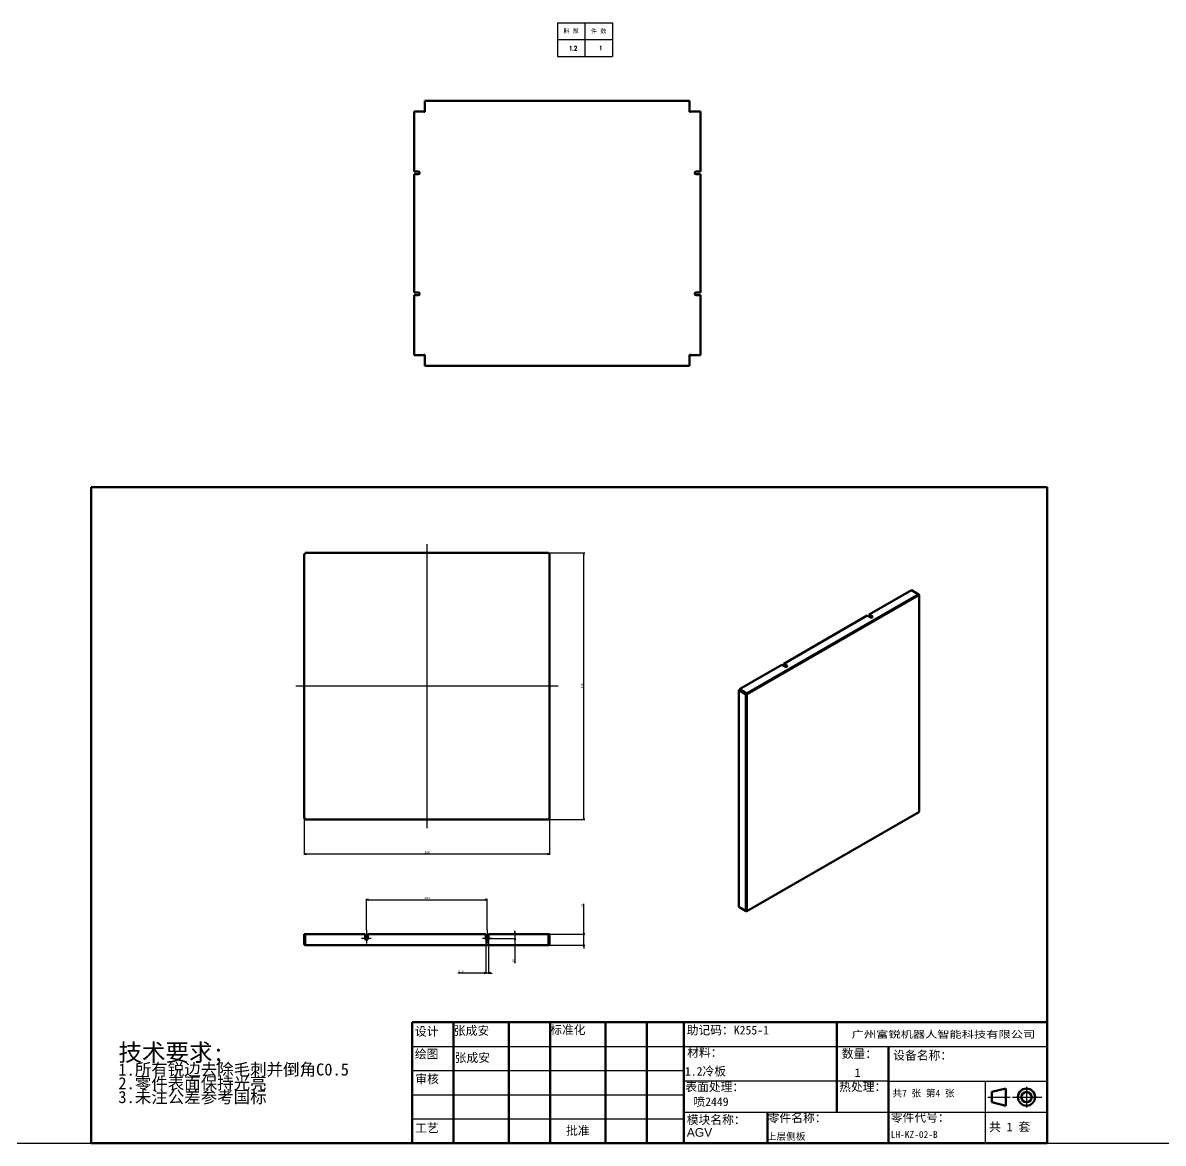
# Model space of a CAD drawing. Header units: millimetres. Extents: x 2989 to 98346, y -14444 to 9701.
# Drawn here: x 10719 to 13363, y 6378 to 8974 of the extents above; entities that cross this region are included whole.
import ezdxf
from ezdxf.enums import TextEntityAlignment as Align

# ---------------------------------------------------------------- set-up
doc = ezdxf.new("R2010")
doc.units = ezdxf.units.MM
doc.linetypes.add('CHAIN', pattern=[0.3543, 0.2362, -0.0295, 0.0591, -0.0295])
for name, color, linetype, lineweight, true_color in [('中心标记 (ISO)', 1, 'Continuous', 25, 0xff0000), ('中心线 (ISO)', 1, 'Continuous', 25, 0xff0000), ('尺寸 (ISO)', 5, 'Continuous', 25, 0x0000ff)]:
    doc.layers.add(name, color=color, linetype=linetype, lineweight=lineweight, true_color=true_color)
for name, color, linetype, lineweight in [('可见 (ISO)', 7, 'Continuous', 50), ('可见窄的 (ISO)', 7, 'Continuous', 35), ('图框 (ISO)', 7, 'Continuous', 70), ('标题 (ISO)', 7, 'Continuous', 50), ('符号 (ISO)', 7, 'Continuous', 25)]:
    doc.layers.add(name, color=color, linetype=linetype, lineweight=lineweight)
doc.styles.add('DIM', font='txt.shx', dxfattribs={"width": 0.8, "bigfont": 'bigfont.shx'})
doc.styles.get("Standard").update_dxf_attribs({"font": 'arial.ttf'})
doc.styles.add('文本样式126', font='simfang.ttf', dxfattribs={"width": 1.3})
doc.styles.add('文本样式19', font='tahoma.ttf')
doc.styles.add('文本样式91', font='simfang.ttf')
doc.styles.add('注释文本 (ISO)', font='simfang.ttf')
doc.dimstyles.new('默认 (GB)', dxfattribs={"dimscale": 2, "dimtxt": 2.5, "dimasz": 2, "dimexe": 1, "dimexo": 0, "dimgap": 0.75, "dimtad": 1, "dimtoh": 1, "dimrnd": 1e-08, "dimdsep": 46, "dimtxsty": '注释文本 (ISO)', "dimblk": 'Filled-2', "dimcen": 0.09, "dimdle": 10, "dimclrd": 256, "dimclre": 256, "dimclrt": 256, "dimaunit": 1, "dimadec": 3, "dimazin": 2, "dimtfac": 0.52, "dimtmove": 0, "dimatfit": 3, "dimldrblk": 'Filled-1', "dimfxl": 0, "dimtolj": 1, "dimlwd": -1, "dimlwe": -1, "dimarcsym": 0})

# ---------------------------------------------------------------- blocks, each defined once
blk = doc.blocks.new('图框 A3-A4')
at = {"layer": '图框 (ISO)'}
for p, q in [((287, 200), (10, 200)), ((10, 200), (10, 10)), ((287, 10), (287, 200)), ((10, 10), (287, 10))]:
    blk.add_line(p, q, dxfattribs=at)
blk = doc.blocks.new('标题栏 GB1')
at = {"layer": '标题 (ISO)'}
for p, q in [((194.57, 65.23), (194.57, 72.23)), ((194.57, 72.23), (378.57, 72.23)), ((206.57, 65.23), (206.57, 72.23)), ((222.57, 65.23), (222.57, 72.23)), ((234.57, 65.23), (234.57, 72.23)), ((250.57, 65.23), (250.57, 72.23)), ((262.57, 65.23), (262.57, 72.23)), ((273.31, 65.23), (273.31, 72.23)), ((317.57, 65.23), (317.57, 72.23)), ((378.57, 72.23), (378.57, 65.23)), ((194.57, 37.23), (194.57, 65.23)), ((206.57, 37.23), (206.57, 65.23)), ((222.57, 44.23), (222.57, 65.23)), ((234.57, 37.23), (234.57, 65.23)), ((250.57, 37.23), (250.57, 65.23)), ((262.57, 37.23), (262.57, 65.23)), ((273.31, 65.23), (273.31, 37.23)), ((317.57, 55.23), (317.57, 65.23)), ((378.57, 65.23), (378.57, 37.23)), ((317.57, 55.23), (317.57, 46.23)), ((366.57, 53.06), (362.57, 52.06)), ((366.57, 48.06), (366.57, 53.06)), ((362.57, 52.06), (362.57, 49.06)), ((362.57, 49.06), (366.57, 48.06)), ((222.57, 44.23), (222.57, 37.23)), ((297.57, 46.23), (297.57, 37.23)), ((378.57, 37.23), (194.57, 37.23))]:
    blk.add_line(p, q, dxfattribs=at)
at = {"layer": '标题 (ISO)', "lineweight": 25}
for p, q in [((194.57, 65.23), (273.31, 65.23)), ((273.31, 65.23), (378.57, 65.23)), ((194.57, 58.23), (273.31, 58.23)), ((332.57, 55.23), (273.31, 55.23)), ((332.57, 55.23), (378.57, 55.23)), ((360.57, 55.23), (360.57, 46.23)), ((372.58, 53.56), (372.58, 47.56)), ((194.57, 51.23), (273.31, 51.23)), ((361.32, 50.56), (367.88, 50.56)), ((368.55, 50.56), (370.07, 50.56)), ((370.07, 50.56), (376.97, 50.56)), ((194.57, 44.23), (273.31, 44.23)), ((273.31, 46.23), (378.57, 46.23)), ((360.57, 46.23), (360.57, 37.23))]:
    blk.add_line(p, q, dxfattribs=at)
at = {"layer": '标题 (ISO)', "lineweight": 50}
blk.add_line((332.57, 65.23), (332.57, 37.23), dxfattribs=at)
at = {"layer": '标题 (ISO)'}
for radius in [2.5, 1.5]:
    blk.add_circle((372.57, 50.56), radius, dxfattribs=at)
at = {"layer": '标题 (ISO)', "style": '文本样式126', "width": 1.3}
blk.add_text('广州富锐机器人智能科技有限公司', height=2, dxfattribs=at).set_placement((348.5, 68.73), align=Align.MIDDLE_CENTER)
at = {"layer": '标题 (ISO)', "char_height": 2.5, "style": '注释文本 (ISO)'}
for s, insert, attachment_point in [('\\f仿宋|b0|i0;设计', (195.38, 70.83), 1), ('张成安', (206.66, 71.05), 1), ('\\f仿宋|b0|i0;标准化', (234.57, 71.28), 1), ('助记码：K255-1', (274.11, 71.21), 1), ('\\f仿宋|b0|i0;绘图', (195.35, 64.28), 1), ('张成安', (206.92, 63.22), 1), ('\\f仿宋|b0|i0;材料：', (274.24, 64.72), 1), ('\\f仿宋|b0|i0;数量：', (319.04, 64.37), 1), ('\\f仿宋|b0|i0;审核', (195.48, 57.07), 1), ('\\f仿宋|b0|i0;热处理：', (318.29, 54.82), 1), ('\\f仿宋|b0|i0;零件名称：', (297.57, 45.8), 1), ('\\f仿宋|b0|i0;零件代号：', (333.25, 45.9), 1), ('\\f仿宋|b0|i0;批准', (242.57, 40.73), 5)]:
    blk.add_mtext(s, dxfattribs=dict(at, insert=insert, attachment_point=attachment_point))
at = {"layer": '标题 (ISO)', "char_height": 2.5, "attachment_point": 1, "style": '注释文本 (ISO)'}
for s, insert, line_spacing_factor in [('设备名称：\\P', (333.96, 63.91), 0.856364), ('模块名称：\\P\\fArial|b0|i0;\\H2.5000;AGV', (274.14, 45.23), 0.872369)]:
    blk.add_mtext(s, dxfattribs=dict(at, insert=insert, line_spacing_factor=line_spacing_factor))
at = {"layer": '标题 (ISO)', "attachment_point": 1, "style": '注释文本 (ISO)'}
for s, insert, char_height, width in [('\\f仿宋|b0|i0;表面处理：', (273.7, 54.78), 2.5, 18.7135), ('\\f仿宋|b0|i0;\\H2.0000;共7 张 第4 张', (333.72, 52.69), 2, 27.2374), ('\\f仿宋|b0|i0;工艺', (195.45, 42.85), 2.5, 7.4854), ('  共 1 套', (358.32, 43.18), 2.5, 17.7919)]:
    blk.add_mtext(s, dxfattribs=dict(at, insert=insert, char_height=char_height, width=width))
at = {"layer": '标题 (ISO)'}
for tag, p, height, style in [('材料_001', (273.59, 56.78), 2.5, '注释文本 (ISO)'), ('零件代号_001', (297.34, 38.16), 2, '文本样式91'), ('描述_001', (333.22, 38.74), 2, '文本样式91')]:
    blk.add_attdef(tag, p, '', height=height, dxfattribs=dict(at, style=style))
at = {"layer": '标题 (ISO)', "style": '文本样式91'}
blk.add_attdef('热处理', text='', height=2, dxfattribs=at).set_placement((318.2, 50.63), align=Align.TOP_LEFT)
at = {"layer": '标题 (ISO)', "style": '文本样式19'}
for tag, p in [('工程核准人', (256.57, 40.73)), ('工程批准日期', (267.94, 40.73))]:
    blk.add_attdef(tag, text='', height=1, dxfattribs=at).set_placement(p, align=Align.MIDDLE_CENTER)
blk = doc.blocks.new('Filled-2')
at = {"color": 0}
for p, q in [((0, 0), (-1, 0.25)), ((-1, 0.25), (-1, -0.25)), ((-1, 0), (0, 0)), ((-1, -0.25), (0, 0))]:
    blk.add_line(p, q, dxfattribs=at)
at = {"color": 0, "flags": 128}
blk.add_lwpolyline([(-1, -0.25), (0, 0), (-1, 0.25), (-1, -0.25)], dxfattribs=at)
at = {"color": 0}
blk.add_solid([(-1, -0.25), (0, 0), (-1, 0.25), (-1, -0.25)], dxfattribs=at)
blk = doc.blocks.new('*D74')
at = {"layer": 'Defpoints', "color": 0, "transparency": 16777216}
for p in [(11371.9, 7130.2), (11939.9, 7130.2), (11371.9, 7047.8)]:
    blk.add_point(p, dxfattribs=at)
at = {"layer": '尺寸 (ISO)', "transparency": 16777216}
for p, q in [((11371.9, 7130.2), (11371.9, 7045.8)), ((11939.9, 7130.2), (11939.9, 7045.8)), ((11935.9, 7047.8), (11375.9, 7047.8))]:
    blk.add_line(p, q, dxfattribs=at)
at = {"layer": '尺寸 (ISO)', "transparency": 16777216, "xscale": 4, "yscale": 4, "zscale": 4, "rotation": 180}
blk.add_blockref('Filled-2', (11371.9, 7047.8), dxfattribs=at)
at = {"layer": '尺寸 (ISO)', "transparency": 16777216, "xscale": 4, "yscale": 4, "zscale": 4}
blk.add_blockref('Filled-2', (11939.9, 7047.8), dxfattribs=at)
at = {"layer": '尺寸 (ISO)', "transparency": 16777216, "insert": (11650.9, 7054.4), "char_height": 5, "attachment_point": 1, "style": '注释文本 (ISO)'}
blk.add_mtext('\\A1;568', dxfattribs=at)
blk = doc.blocks.new('Filled-1')
at = {"color": 0}
for p, q in [((0, 0), (-1, 0.125)), ((-1, 0.125), (-1, -0.125)), ((-1, 0), (0, 0)), ((-1, -0.125), (0, 0))]:
    blk.add_line(p, q, dxfattribs=at)
at = {"color": 0, "flags": 128}
blk.add_lwpolyline([(-1, -0.125), (0, 0), (-1, 0.125), (-1, -0.125)], dxfattribs=at)
at = {"color": 0}
blk.add_solid([(-1, -0.125), (0, 0), (-1, 0.125), (-1, -0.125)], dxfattribs=at)
blk = doc.blocks.new('*D75')
at = {"layer": 'Defpoints', "color": 0, "transparency": 16777216}
for p in [(11937.5, 7745.8), (12019.9, 7745.8), (11937.5, 7127.8)]:
    blk.add_point(p, dxfattribs=at)
at = {"layer": '尺寸 (ISO)', "transparency": 16777216}
for p, q in [((11937.5, 7745.8), (12021.9, 7745.8)), ((12019.9, 7131.8), (12019.9, 7741.8)), ((11937.5, 7127.8), (12021.9, 7127.8))]:
    blk.add_line(p, q, dxfattribs=at)
at = {"layer": '尺寸 (ISO)', "transparency": 16777216, "xscale": 4, "yscale": 4, "zscale": 4}
for p, rotation in [((12019.9, 7745.8), 90), ((12019.9, 7127.8), 270)]:
    blk.add_blockref('Filled-2', p, dxfattribs=dict(at, rotation=rotation))
at = {"layer": '尺寸 (ISO)', "transparency": 16777216, "insert": (12013.3, 7431.8), "char_height": 5, "attachment_point": 1, "rotation": 90, "style": '注释文本 (ISO)'}
blk.add_mtext('\\A1;618', dxfattribs=at)
blk = doc.blocks.new('*D76')
at = {"layer": 'Defpoints', "color": 0, "transparency": 16777216}
for p in [(11937.9, 6862.1), (11937.5, 6837.1), (12019.9, 6837.1)]:
    blk.add_point(p, dxfattribs=at)
at = {"layer": '尺寸 (ISO)', "transparency": 16777216}
for p, q in [((12019.9, 6866.1), (12019.9, 6932.9)), ((11937.9, 6862.1), (12021.9, 6862.1)), ((12019.9, 6837.1), (12019.9, 6862.1)), ((11937.5, 6837.1), (12021.9, 6837.1)), ((12019.9, 6833.1), (12019.9, 6829.1))]:
    blk.add_line(p, q, dxfattribs=at)
at = {"layer": '尺寸 (ISO)', "transparency": 16777216, "xscale": 4, "yscale": 4, "zscale": 4}
for p, rotation in [((12019.9, 6862.1), 270), ((12019.9, 6837.1), 90)]:
    blk.add_blockref('Filled-2', p, dxfattribs=dict(at, rotation=rotation))
at = {"layer": '尺寸 (ISO)', "transparency": 16777216, "insert": (12013.3, 6924.9), "char_height": 5, "attachment_point": 1, "rotation": 90, "style": '注释文本 (ISO)'}
blk.add_mtext('\\A1;25', dxfattribs=at)
blk = doc.blocks.new('*D77')
at = {"layer": 'Defpoints', "color": 0, "transparency": 16777216}
for p in [(11792.6, 6852.1), (11799.1, 6852.1), (11792.6, 6772.1)]:
    blk.add_point(p, dxfattribs=at)
at = {"layer": '尺寸 (ISO)', "transparency": 16777216}
for p, q in [((11792.6, 6852.1), (11792.6, 6770.1)), ((11799.1, 6852.1), (11799.1, 6770.1)), ((11788.6, 6772.1), (11727.7, 6772.1)), ((11799.1, 6772.1), (11792.6, 6772.1)), ((11803.1, 6772.1), (11807.1, 6772.1))]:
    blk.add_line(p, q, dxfattribs=at)
at = {"layer": '尺寸 (ISO)', "transparency": 16777216, "xscale": 4, "yscale": 4, "zscale": 4}
blk.add_blockref('Filled-2', (11792.6, 6772.1), dxfattribs=at)
at = {"layer": '尺寸 (ISO)', "transparency": 16777216, "xscale": 4, "yscale": 4, "zscale": 4, "rotation": 180}
blk.add_blockref('Filled-2', (11799.1, 6772.1), dxfattribs=at)
at = {"layer": '尺寸 (ISO)', "transparency": 16777216, "insert": (11729.2, 6778.7), "char_height": 5, "attachment_point": 1, "style": '注释文本 (ISO)'}
blk.add_mtext('\\A1;6.5', dxfattribs=at)
blk = doc.blocks.new('*D78')
at = {"layer": 'Defpoints', "color": 0, "transparency": 16777216}
for p in [(11795.9, 6852.1), (11860.1, 6862.1), (11860.1, 6852.1)]:
    blk.add_point(p, dxfattribs=at)
at = {"layer": '尺寸 (ISO)', "transparency": 16777216}
for p, q in [((11795.9, 6852.1), (11862.1, 6852.1)), ((11860.1, 6866.1), (11860.1, 6870.1)), ((11860.1, 6862.1), (11860.1, 6852.1)), ((11860.1, 6848.1), (11860.1, 6795.4))]:
    blk.add_line(p, q, dxfattribs=at)
at = {"layer": '尺寸 (ISO)', "transparency": 16777216, "xscale": 4, "yscale": 4, "zscale": 4}
for p, rotation in [((11860.1, 6862.1), 270), ((11860.1, 6852.1), 90)]:
    blk.add_blockref('Filled-2', p, dxfattribs=dict(at, rotation=rotation))
at = {"layer": '尺寸 (ISO)', "transparency": 16777216, "insert": (11853.6, 6796.9), "char_height": 5, "attachment_point": 1, "rotation": 90, "style": '注释文本 (ISO)'}
blk.add_mtext('\\A1;10', dxfattribs=at)
blk = doc.blocks.new('*D79')
at = {"layer": 'Defpoints', "color": 0, "transparency": 16777216}
for p in [(11795.9, 6942.1), (11515.9, 6872.1), (11795.9, 6872.1)]:
    blk.add_point(p, dxfattribs=at)
at = {"layer": '尺寸 (ISO)', "transparency": 16777216}
for p, q in [((11515.9, 6872.1), (11515.9, 6944.1)), ((11519.9, 6942.1), (11791.9, 6942.1)), ((11795.9, 6872.1), (11795.9, 6944.1))]:
    blk.add_line(p, q, dxfattribs=at)
at = {"layer": '尺寸 (ISO)', "transparency": 16777216, "xscale": 4, "yscale": 4, "zscale": 4, "rotation": 180}
blk.add_blockref('Filled-2', (11515.9, 6942.1), dxfattribs=at)
at = {"layer": '尺寸 (ISO)', "transparency": 16777216, "xscale": 4, "yscale": 4, "zscale": 4}
blk.add_blockref('Filled-2', (11795.9, 6942.1), dxfattribs=at)
at = {"layer": '尺寸 (ISO)', "transparency": 16777216, "insert": (11650.7, 6948.7), "char_height": 5, "attachment_point": 1, "style": '注释文本 (ISO)'}
blk.add_mtext('\\A1;280', dxfattribs=at)
blk = doc.blocks.new('加工')
at = {"layer": '符号 (ISO)', "insert": (-36.68, 11.05), "char_height": 2.5, "width": 80.4946, "attachment_point": 1, "line_spacing_factor": 0.683636, "style": '注释文本 (ISO)'}
blk.add_mtext('{\\H2x;技术要求;\\P\\H0.7x;1.所有锐边去除毛刺并倒角C0.5\\H2.12498x; \\H0.47059x;\\P2.零件表面保持光亮\\H1.84035x; \\H0.54337x;\\P3.未注公差参考国标\\H1.80945x; }', dxfattribs=at)
blk = doc.blocks.new('*T27')
at = {"color": 0, "linetype": 'ByBlock', "lineweight": -2, "transparency": 16777216}
for p, q in [((0, 0), (127, 0)), ((0, 0), (0, -78)), ((63.5, 0), (63.5, -78)), ((127, 0), (127, -78)), ((0, -39), (127, -39)), ((0, -78), (127, -78))]:
    blk.add_line(p, q, dxfattribs=at)
at = {"color": 0, "transparency": 16777216, "char_height": 10, "width": 60.5, "attachment_point": 5}
for s, insert in [('{\\fSimSun|b0|i0|c134|p2;料 厚}', (31.75, -19.5)), ('{\\fSimSun|b0|i0|c134|p2;件 数}', (95.25, -19.5))]:
    blk.add_mtext(s, dxfattribs=dict(at, insert=insert))
blk = doc.blocks.new('拆图参数')
blk.add_blockref('*T27', (-63.5, 78))
at = {"style": 'DIM', "width": 0.8}
blk.add_attdef('6', text='', height=10, dxfattribs=at).set_placement((-37.1, 18.9), align=Align.MIDDLE_LEFT)
blk.add_attdef('1', text='', height=10, dxfattribs=at).set_placement((36.6, 19.3), align=Align.MIDDLE_CENTER)

msp = doc.modelspace()

# ---------------------------------------------------------------- linework, layer by layer
msp.add_line((2988.9631, 6378.0578), (54625.9527, 6378.0578))
at = {"layer": '中心标记 (ISO)', "linetype": 'CHAIN', "ltscale": 3.125171}
for p, q in [((11527.1491, 6852.1044), (11504.6491, 6852.1044)), ((11807.1491, 6852.1044), (11784.6491, 6852.1044))]:
    msp.add_line(p, q, dxfattribs=at)
at = {"layer": '中心标记 (ISO)', "linetype": 'CHAIN', "ltscale": 4.340554}
for p, q in [((11515.8991, 6872.1044), (11515.8991, 6840.8544)), ((11795.8991, 6872.1044), (11795.8991, 6840.8544))]:
    msp.add_line(p, q, dxfattribs=at)
at = {"layer": '中心线 (ISO)', "linetype": 'CHAIN', "ltscale": 23.990969}
for p, q in [((11655.8991, 7765.8185), (11655.8991, 7107.8185)), ((11959.8991, 7436.8185), (11351.8991, 7436.8185))]:
    msp.add_line(p, q, dxfattribs=at)
at = {"layer": '可见 (ISO)'}
for p, q in [((11651.0958, 8792.8642), (12264.9988, 8792.8642)), ((11651.0958, 8770.2642), (11651.0958, 8792.8642)), ((12264.9988, 8792.8642), (12264.9988, 8770.2642)), ((11626.133, 8629.1999), (11626.133, 8767.9014)), ((11626.133, 8767.9014), (11648.733, 8767.9014)), ((11648.733, 8767.9014), (11648.733, 8767.5499)), ((11648.733, 8767.5499), (11651.4473, 8767.5499)), ((11651.4473, 8770.2642), (11651.0958, 8770.2642)), ((11651.4473, 8767.5499), (11651.4473, 8770.2642)), ((12264.9988, 8770.2642), (12264.6473, 8770.2642)), ((12264.6473, 8770.2642), (12264.6473, 8767.5499)), ((12264.6473, 8767.5499), (12267.3617, 8767.5499)), ((12267.3617, 8767.5499), (12267.3617, 8767.9014)), ((12267.3617, 8767.9014), (12289.9617, 8767.9014)), ((12289.9617, 8767.9014), (12289.9617, 8629.1999)), ((11626.133, 8629.1999), (11636.133, 8629.1999)), ((11636.133, 8622.6999), (11626.133, 8622.6999)), ((11626.133, 8349.1999), (11626.133, 8622.6999)), ((12279.9617, 8629.1999), (12289.9617, 8629.1999)), ((12289.9617, 8622.6999), (12279.9617, 8622.6999)), ((12289.9617, 8622.6999), (12289.9617, 8349.1999)), ((11626.133, 8349.1999), (11636.133, 8349.1999)), ((11636.133, 8342.6999), (11626.133, 8342.6999)), ((11626.133, 8203.9984), (11626.133, 8342.6999)), ((12279.9617, 8349.1999), (12289.9617, 8349.1999)), ((12289.9617, 8342.6999), (12279.9617, 8342.6999)), ((12289.9617, 8342.6999), (12289.9617, 8203.9984)), ((11648.733, 8203.9984), (11626.133, 8203.9984)), ((11651.4473, 8204.3499), (11648.733, 8204.3499)), ((11648.733, 8204.3499), (11648.733, 8203.9984)), ((11651.0958, 8179.0355), (11651.0958, 8201.6355)), ((11651.0958, 8201.6355), (11651.4473, 8201.6355)), ((11651.4473, 8201.6355), (11651.4473, 8204.3499)), ((12264.6473, 8204.3499), (12264.6473, 8201.6355)), ((12267.3617, 8204.3499), (12264.6473, 8204.3499)), ((12264.6473, 8201.6355), (12264.9988, 8201.6355)), ((12264.9988, 8201.6355), (12264.9988, 8179.0355)), ((12267.3617, 8203.9984), (12267.3617, 8204.3499)), ((12289.9617, 8203.9984), (12267.3617, 8203.9984)), ((12264.9988, 8179.0355), (11651.0958, 8179.0355)), ((11374.2991, 7745.8185), (11373.9476, 7745.8185)), ((11373.9476, 7744.6185), (11373.9476, 7745.8185)), ((11374.2991, 7745.8185), (11374.2991, 7743.4185)), ((11374.2991, 7745.8185), (11937.4991, 7745.8185)), ((11937.4991, 7743.4185), (11937.4991, 7745.8185)), ((11937.8505, 7745.8185), (11937.4991, 7745.8185)), ((11937.8505, 7744.6185), (11937.8505, 7745.8185)), ((11373.0991, 7743.77), (11371.8991, 7743.77)), ((11371.8991, 7743.77), (11371.8991, 7743.4185)), ((11374.2991, 7743.4185), (11371.8991, 7743.4185)), ((11371.8991, 7130.2185), (11371.8991, 7743.4185)), ((11373.0991, 7743.4185), (11373.0991, 7743.77)), ((11374.2991, 7744.6185), (11373.9476, 7744.6185)), ((11937.4991, 7744.6185), (11937.8505, 7744.6185)), ((11939.8991, 7743.4185), (11937.4991, 7743.4185)), ((11938.6991, 7743.4185), (11938.6991, 7743.77)), ((11938.6991, 7743.77), (11939.8991, 7743.77)), ((11939.8991, 7743.4185), (11939.8991, 7743.77)), ((11939.8991, 7743.4185), (11939.8991, 7130.2185)), ((12680.9625, 7602.8202), (12779.0393, 7659.2988)), ((12779.0393, 7659.2988), (12795.0199, 7650.0962)), ((12795.0199, 7650.0962), (12794.7714, 7649.9531)), ((12795.0199, 7649.7888), (12795.0199, 7650.0962)), ((12796.4684, 7649.2556), (12795.0199, 7650.0897)), ((12795.8429, 7648.8954), (12796.4684, 7649.2556)), ((12795.9737, 7648.6833), (12796.4684, 7648.9682)), ((12796.4684, 7648.9682), (12796.4684, 7649.2556)), ((12797.1714, 7146.6711), (12797.1714, 7647.9909)), ((12482.9726, 7488.8054), (12676.3663, 7600.1734)), ((12683.4374, 7596.1014), (12676.3663, 7600.1734)), ((12680.9625, 7602.8202), (12688.0336, 7598.7482)), ((12680.9625, 7601.8391), (12680.9625, 7602.8202)), ((12688.0336, 7597.7671), (12680.9625, 7601.8391)), ((12380.2997, 7429.6799), (12478.3764, 7486.1586)), ((12485.4475, 7482.0866), (12478.3764, 7486.1586)), ((12482.9726, 7487.8243), (12482.9726, 7488.8054)), ((12482.9726, 7488.8054), (12490.0437, 7484.7334)), ((12490.0437, 7483.7523), (12482.9726, 7487.8243)), ((12380.2997, 7428.6989), (12380.2997, 7429.6799)), ((12396.2803, 7420.4773), (12380.2997, 7429.6799)), ((12396.2803, 7419.4963), (12380.2997, 7428.6989)), ((12379.6997, 7427.6597), (12378.8512, 7427.171)), ((12378.8512, 7427.171), (12394.8318, 7417.9684)), ((12378.8512, 6925.2764), (12378.8512, 7427.171)), ((12395.6803, 7418.457), (12379.6997, 7427.6597)), ((12395.6803, 7418.457), (12394.8318, 7417.9684)), ((12395.6803, 7418.1697), (12394.8318, 7417.6811)), ((12394.8318, 7417.9684), (12394.8318, 7417.6811)), ((12395.6803, 7418.1697), (12395.6803, 7418.457)), ((12396.5288, 7420.6204), (12396.2803, 7420.4773)), ((12396.2803, 7419.4963), (12396.2803, 7420.4773)), ((12396.5288, 7419.6394), (12396.2803, 7419.4963)), ((12396.5288, 7419.6394), (12396.5288, 7420.6204)), ((12397.3774, 7418.1697), (12398.2259, 7417.6811)), ((12397.7265, 6915.2586), (12795.969, 7144.5913)), ((11371.8991, 7130.2185), (11374.2991, 7130.2185)), ((11371.8991, 7130.2185), (11371.8991, 7129.8671)), ((11373.0991, 7129.8671), (11371.8991, 7129.8671)), ((11373.0991, 7130.2185), (11373.0991, 7129.8671)), ((11374.2991, 7129.0185), (11373.9476, 7129.0185)), ((11373.9476, 7129.0185), (11373.9476, 7127.8185)), ((11373.9476, 7127.8185), (11374.2991, 7127.8185)), ((11374.2991, 7130.2185), (11374.2991, 7127.8185)), ((11937.4991, 7127.8185), (11374.2991, 7127.8185)), ((11937.4991, 7127.8185), (11937.4991, 7130.2185)), ((11937.4991, 7130.2185), (11939.8991, 7130.2185)), ((11937.4991, 7129.0185), (11937.8505, 7129.0185)), ((11937.4991, 7127.8185), (11937.8505, 7127.8185)), ((11937.8505, 7129.0185), (11937.8505, 7127.8185)), ((11938.6991, 7130.2185), (11938.6991, 7129.8671)), ((11938.6991, 7129.8671), (11939.8991, 7129.8671)), ((11939.8991, 7129.8671), (11939.8991, 7130.2185)), ((12394.8318, 6916.0738), (12378.8512, 6925.2764)), ((12380.2997, 6924.4423), (12380.2997, 6924.4358)), ((12380.2997, 6924.4358), (12396.2803, 6915.2332)), ((12394.8318, 6916.3612), (12394.8318, 6916.0738)), ((12395.0997, 6916.2281), (12394.8318, 6916.0738)), ((12396.2803, 6915.9638), (12396.2803, 6915.2332)), ((12396.2803, 6915.2332), (12396.5288, 6915.3763)), ((12396.5288, 6915.9564), (12396.5288, 6915.3763)), ((11371.8991, 6862.1044), (11371.8991, 6839.5044)), ((11373.0991, 6862.1044), (11371.8991, 6862.1044)), ((11373.0991, 6839.5044), (11373.0991, 6862.1044)), ((11373.9476, 6862.1044), (11512.6491, 6862.1044)), ((11373.9476, 6839.5044), (11373.9476, 6862.1044)), ((11512.6491, 6852.1044), (11512.6491, 6862.1044)), ((11519.1491, 6862.1044), (11519.1491, 6852.1044)), ((11519.1491, 6862.1044), (11792.6491, 6862.1044)), ((11792.6491, 6852.1044), (11792.6491, 6862.1044)), ((11799.1491, 6862.1044), (11799.1491, 6852.1044)), ((11799.1491, 6862.1044), (11937.8505, 6862.1044)), ((11937.8505, 6862.1044), (11937.8505, 6839.5044)), ((11938.6991, 6839.5044), (11938.6991, 6862.1044)), ((11938.6991, 6862.1044), (11939.8991, 6862.1044)), ((11939.8991, 6839.5044), (11939.8991, 6862.1044)), ((11373.0991, 6839.5044), (11371.8991, 6839.5044)), ((11374.2991, 6839.5044), (11373.9476, 6839.5044)), ((11374.2991, 6839.5044), (11374.2991, 6837.1044)), ((11937.4991, 6837.1044), (11374.2991, 6837.1044)), ((11937.4991, 6837.1044), (11937.4991, 6839.5044)), ((11937.8505, 6839.5044), (11937.4991, 6839.5044)), ((11938.6991, 6839.5044), (11939.8991, 6839.5044))]:
    msp.add_line(p, q, dxfattribs=at)
for centre, radius, start, end in [((11636.133, 8625.9499), 3.25, 270, 90), ((12279.9617, 8625.9499), 3.25, 90, 270), ((11636.133, 8345.9499), 3.25, 270, 90), ((12279.9617, 8345.9499), 3.25, 90, 270), ((11515.8991, 6852.1044), 3.25, 180, 0), ((11795.8991, 6852.1044), 3.25, 180, 0), ((11374.2991, 6839.5044), 2.4, 180, 270), ((11374.2991, 6839.5044), 1.2, 180, 270), ((11937.4991, 6839.5044), 2.4, 270, 0), ((11937.4991, 6839.5044), 1.2, 270, 0)]:
    msp.add_arc(centre, radius, start, end, dxfattribs=at)
for centre, major_axis, ratio, start_param, end_param in [((12794.7714, 7647.9909), (1.1977, -2.0798), 0.578093116, 0.787331872, 2.358128199), ((12794.7714, 7647.9909), (2.4, 0), 0.575861701, 5.497787144, 7.068583471), ((12685.7355, 7597.4248), (3.25, 0), 0.575861701, 3.926990817, 7.068583471), ((12685.7355, 7596.4438), (3.25, 0), 0.575861701, 0.265194802, 0.785398163), ((12487.7456, 7483.41), (3.25, 0), 0.575861701, 3.926990817, 7.068583471), ((12487.7456, 7482.429), (3.25, 0), 0.575861701, 0.265194802, 0.785398163), ((12396.5288, 7418.6583), (2.4, 0), 0.575861701, 3.926990817, 5.497787144), ((12396.5288, 7418.6583), (-1.2, 0), 0.575861701, 0.785398163, 2.35619449), ((12396.5288, 7418.6583), (-1.1977, 2.0798), 0.578093116, 3.928924525, 5.499720852), ((12396.5288, 7418.6583), (-0.5988, 1.0399), 0.578093116, 3.928924525, 5.499720852), ((12794.7714, 7146.6711), (1.1977, -2.0798), 0.578093116, 0, 0.787331872), ((12794.7714, 7146.6711), (2.4, 0), 0.575861701, 5.497787144, 6.283185307), ((12396.5288, 6917.3384), (-2.4, 0), 0.575861701, 0.785398163, 2.35619449), ((12396.5288, 6917.3384), (1.1977, -2.0798), 0.578093116, 5.499720852, 7.070517179)]:
    msp.add_ellipse(centre, major_axis=major_axis, ratio=ratio, start_param=start_param, end_param=end_param, dxfattribs=at)
at = {"layer": '可见窄的 (ISO)'}
for p, q in [((12396.5288, 7420.6204), (12794.7714, 7649.9531)), ((12796.4684, 7647.0137), (12398.2259, 7417.6811)), ((12796.4684, 7145.6938), (12796.4684, 7647.0137)), ((12688.0336, 7598.7482), (12688.0336, 7597.7671)), ((12490.0437, 7484.7334), (12490.0437, 7483.7523)), ((12394.8318, 6916.3612), (12394.8318, 7417.6811)), ((12398.2259, 7417.6811), (12398.2259, 6916.3612)), ((12398.2259, 6916.3612), (12796.4684, 7145.6938))]:
    msp.add_line(p, q, dxfattribs=at)

# ---------------------------------------------------------------- block references
msp.add_blockref('拆图参数', (12022.4266, 8895.6)).add_auto_attribs({'1': '1', '6': '1.2'})
at = {"xscale": 8, "yscale": 8, "zscale": 8}
for name, p in [('图框 A3-A4', (10797.8645, 6298.0578)), ('加工', (11234.3148, 6519.9509))]:
    msp.add_blockref(name, p, dxfattribs=at)
ref = msp.add_blockref('标题栏 GB1', (10065.2953, 6080.2562), dxfattribs=dict(xscale=8, yscale=8, zscale=8))
ref.add_attrib('零件代号_001', '上层侧板', (12444.1273, 6385.7584), dxfattribs={"layer": '标题 (ISO)', "height": 16, "style": '文本样式91'})
ref.add_attrib('描述_001', 'LH-KZ-02-B', (12731.0782, 6390.1759), dxfattribs={"layer": '标题 (ISO)', "height": 16, "style": '文本样式91'})
ref.add_attrib('材料_001', '1.2冷板', (12254.0234, 6534.5188), dxfattribs={"layer": '标题 (ISO)', "height": 20, "style": '注释文本 (ISO)'})

# ---------------------------------------------------------------- texts
at = {"layer": '符号 (ISO)', "insert": (12647.3524, 6551.5137), "char_height": 20, "attachment_point": 1, "style": '注释文本 (ISO)'}
msp.add_mtext('{1}', dxfattribs=at)
at = {"layer": '符号 (ISO)', "insert": (12273.6394, 6484.0754), "char_height": 20, "width": 104, "attachment_point": 1, "style": '注释文本 (ISO)'}
msp.add_mtext('{喷2449}', dxfattribs=at)

# ---------------------------------------------------------------- dimensions: what is measured, and where the dimension line sits
at = {"layer": '尺寸 (ISO)'}
for base, p1, p2, angle, override, picture, middle in [((12019.8991, 7745.8185), (11937.4991, 7127.8185), (11937.4991, 7745.8185), 90, {"dimtoh": 0, "dimdec": 2, "dimtp": 0, "dimtm": 0, "dimtdec": 2, "dimtofl": 0, "dimatfit": 1}, '*D75', (12019.8991, 7436.8985)), ((11371.8991, 7047.8185), (11939.8991, 7130.2185), (11371.8991, 7130.2185), 180, {"dimtoh": 0, "dimdec": 2, "dimtp": 0, "dimtm": 0, "dimtdec": 2, "dimtofl": 0, "dimatfit": 1}, '*D74', (11655.9791, 7047.8185)), ((11795.8991, 6942.1044), (11515.8991, 6872.1044), (11795.8991, 6872.1044), 180, {"dimtoh": 0, "dimdec": 2, "dimtp": 0, "dimtm": 0, "dimtdec": 2, "dimtofl": 0, "dimatfit": 1}, '*D79', (11655.8191, 6942.1044)), ((12019.8991, 6837.1044), (11937.8505, 6862.1044), (11937.4991, 6837.1044), 270, {"dimtoh": 0, "dimdec": 2, "dimtp": 0, "dimtm": 0, "dimtdec": 2, "dimtofl": 1, "dimatfit": 1}, '*D76', (12019.8991, 6928.1359)), ((11792.6491, 6772.1044), (11799.1491, 6852.1044), (11792.6491, 6852.1044), 180, {"dimtoh": 0, "dimdec": 2, "dimtp": 0, "dimtm": 0, "dimtdec": 2, "dimtofl": 1, "dimatfit": 1}, '*D77', (11734.3062, 6772.1044)), ((11860.1383, 6852.1044), (11860.1383, 6862.1044), (11795.8991, 6852.1044), 270, {"dimtoh": 0, "dimdec": 2, "dimse1": 1, "dimtp": 0, "dimtm": 0, "dimtdec": 2, "dimtofl": 1, "dimatfit": 1}, '*D78', (11860.1383, 6799.9226))]:
    dim = msp.add_linear_dim(base=base, p1=p1, p2=p2, angle=angle, dimstyle='默认 (GB)', override=override, dxfattribs=at)
    dim.commit()
    dim.dimension.update_dxf_attribs({"geometry": picture, "text_midpoint": middle, "dimtype": 160})

doc.saveas('drawing.dxf')
